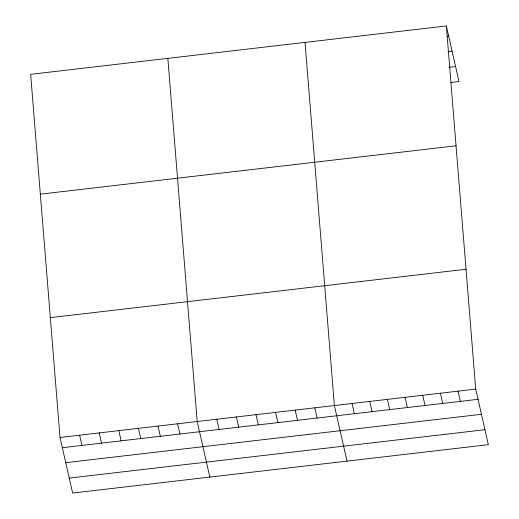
<?xml version="1.0" encoding="UTF-8"?>
<svg xmlns="http://www.w3.org/2000/svg" width="519" height="519" viewBox="0 0 519 519"><rect width="100%" height="100%" fill="white"/><g stroke="black" fill="none" stroke-linecap="round" stroke-linejoin="round"><path stroke-width="0.78" d="M446.353 25.95L30.647 74.321L60.016 437.472L72.647 493.05L488.353 444.679L475.722 389.101L446.353 25.95L458.984 81.528L450.953 82.463M447.073 36.356L448.676 36.168M448.059 51.602L452.075 51.134M449.156 67.308L455.578 66.562M40.339 194.164L456.045 145.787M50.324 317.634L466.03 269.257M60.016 437.472L475.722 389.101M62.338 447.689L478.044 399.319M65.738 462.656L481.444 414.285M69.248 478.083L484.947 429.706M458.056 391.157L460.379 401.375M440.391 393.214L442.713 403.432M422.719 395.264L425.042 405.488M405.054 397.32L407.376 407.538M387.388 399.377L389.711 409.595M369.716 401.434L372.039 411.651M352.051 403.49L354.373 413.708M347.01 461.125L334.385 405.547L305.016 42.396M314.786 407.824L317.109 418.042M295.188 410.107L297.51 420.325M275.589 412.384L277.912 422.609M255.997 414.668L258.313 424.886M236.398 416.945L238.721 427.169M216.799 419.229L219.122 429.447M209.825 477.084L197.201 421.512L167.832 58.362M177.602 423.789L179.924 434.007M158.003 426.073L160.326 436.291M138.411 428.35L140.727 438.568M118.812 430.634L121.135 440.852M99.213 432.911L101.536 443.129M79.615 435.194L81.937 445.412"/></g></svg>
